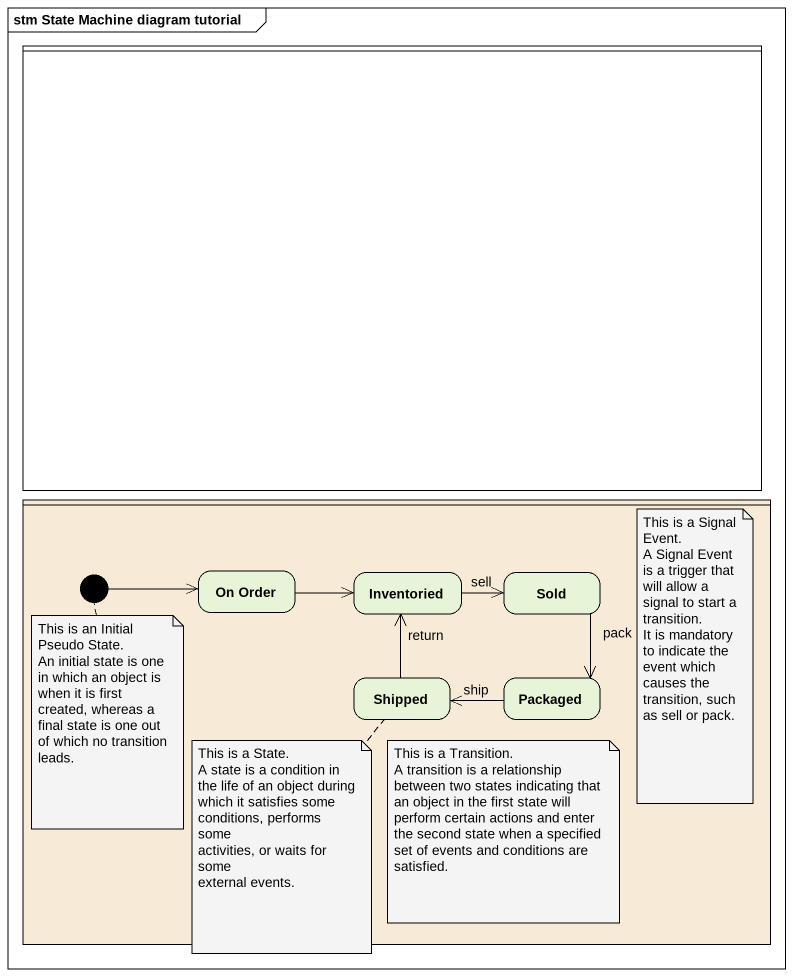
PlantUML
@startuml
mainframe stm State Machine diagram tutorial
hide empty description
state " " as lane1 <<partition>>
state " " as lane2 <<partition>> #F7EBD8 {
  state initial1 <<start>>
  state "On Order" as On_Order
  state Inventoried
  state Sold
  state Shipped
  state Packaged
}
initial1 -right-> On_Order
On_Order -right-> Inventoried
Inventoried -right-> Sold : sell
Sold --> Packaged : pack
Shipped -up-> Inventoried : return
Packaged -left-> Shipped : ship
note as N1
  This is a Signal Event.
  A Signal Event is a trigger that will allow a signal to start a transition.
  It is mandatory to indicate the event which causes the transition, such as sell or pack.
end note
note bottom of initial1
  This is an Initial Pseudo State.
  An initial state is one in which an object is when it is first created, whereas a final state is one out of which no transition leads.
end note
note bottom of Shipped
  This is a State.
  A state is a condition in
  the life of an object during
  which it satisfies some
  conditions, performs some
  activities, or waits for some
  external events.
end note
note as N4
  This is a Transition.
  A transition is a relationship between two states indicating that an object in the first state will perform certain actions and enter the second state when a specified set of events and conditions are satisfied.
end note
@enduml
